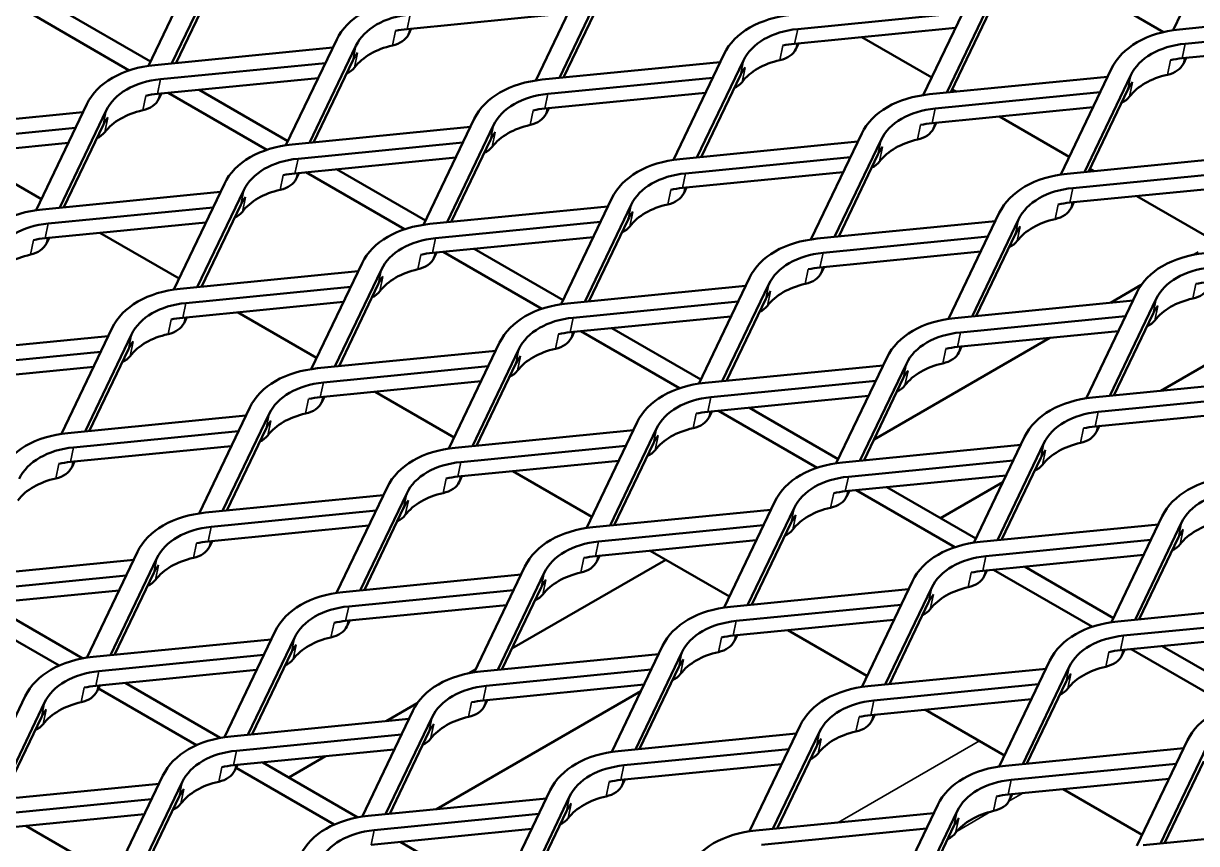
# Model space of a CAD drawing. Header units: millimetres. Extents: x 0 to 1485, y 0 to 1050.
# Drawn here: x 1108.8 to 1223.4, y 378.4 to 458.4 of the extents above; entities that cross this region are included whole.
import ezdxf

# ---------------------------------------------------------------- set-up
doc = ezdxf.new("R2010")
doc.units = ezdxf.units.MM
doc.header["$LTSCALE"] = 2.5
doc.layers.add('Sichtbar (ISO)', color=7, linetype='Continuous', lineweight=50)
doc.layers.add('Sichtbar schmal (ISO)', color=7, linetype='Continuous', lineweight=35)

msp = doc.modelspace()

# ---------------------------------------------------------------- linework, layer by layer
at = {"layer": 'Sichtbar (ISO)'}
for p, q in [((1226.0539, 468.0996), (1221.0993, 457.7624)), ((1121.0437, 454.2923), (1125.9983, 464.6295)), ((1127.8821, 464.0029), (1123.3438, 454.5342)), ((1163.8285, 463.2006), (1158.8739, 452.8634)), ((1220.1778, 457.5866), (1210.7989, 463.0015)), ((1123.7479, 454.574), (1127.5844, 462.5784)), ((1161.174, 453.1053), (1165.7123, 462.574)), ((1196.7041, 451.4345), (1201.6587, 461.7718)), ((1161.5781, 453.1451), (1165.4146, 461.1495)), ((1203.5425, 461.1451), (1199.0042, 451.6765)), ((1119.173, 453.848), (1109.535, 459.4125)), ((1112.5558, 459.7097), (1121.2377, 454.6972)), ((1146.3177, 457.8806), (1162.019, 459.4253)), ((1184.4456, 457.8762), (1200.551, 459.4607)), ((1199.4083, 451.7162), (1203.2448, 459.7206)), ((1221.7166, 457.8388), (1239.1088, 459.5498)), ((1146.4432, 457.3553), (1146.7137, 457.9196)), ((1184.1479, 456.4517), (1199.8492, 457.9965)), ((1190.7043, 457.0968), (1197.5293, 453.1563)), ((1238.3812, 458.0318), (1222.2758, 456.4474)), ((1139.0532, 456.0797), (1121.661, 454.3687)), ((1134.4787, 446.5356), (1139.4333, 456.8728)), ((1141.3171, 456.2461), (1136.7788, 446.7775)), ((1184.2734, 455.9264), (1184.5439, 456.4907)), ((1221.9781, 455.0229), (1237.6794, 456.5676)), ((1137.1829, 446.8173), (1141.0194, 454.8216)), ((1177.2635, 455.4439), (1172.3089, 445.1067)), ((1174.609, 445.3486), (1179.1473, 454.8173)), ((1222.1037, 454.4976), (1222.3741, 455.0618)), ((1122.2202, 452.9773), (1138.3256, 454.5617)), ((1159.4912, 452.9398), (1176.8834, 454.6509)), ((1210.1391, 443.6778), (1215.0937, 454.0151)), ((1121.9225, 451.5528), (1137.6238, 453.0975)), ((1176.1558, 453.1329), (1160.0504, 451.5484)), ((1175.0131, 445.3884), (1178.8496, 453.3928)), ((1214.7136, 453.222), (1197.3214, 451.5109)), ((1216.9776, 453.3884), (1212.4393, 443.9198)), ((1122.048, 451.0275), (1122.3185, 451.5917)), ((1132.608, 446.0913), (1122.97, 451.6558)), ((1125.9908, 451.953), (1134.6728, 446.9405)), ((1159.7527, 450.1239), (1175.454, 451.6686)), ((1197.8807, 450.1195), (1213.986, 451.704)), ((1199.5417, 451.9945), (1199.9341, 451.768)), ((1212.8433, 443.9595), (1216.6798, 451.9639)), ((1115.0381, 450.5449), (1110.0835, 440.2077)), ((1197.5829, 448.695), (1213.2842, 450.2397)), ((1097.2658, 448.0408), (1114.658, 449.7519)), ((1112.3836, 440.4496), (1116.9219, 449.9183)), ((1147.9137, 438.7789), (1152.8683, 449.1161)), ((1159.8783, 449.5986), (1160.1487, 450.1629)), ((1204.1394, 449.3401), (1210.9644, 445.3996)), ((1113.9304, 448.2339), (1097.8251, 446.6494)), ((1112.7877, 440.4894), (1116.6242, 448.4938)), ((1152.4882, 448.323), (1135.096, 446.6119)), ((1154.7522, 448.4894), (1150.2139, 439.0208)), ((1197.7085, 448.1697), (1197.9789, 448.734)), ((1097.5273, 445.2249), (1113.2286, 446.7696)), ((1135.6553, 445.2205), (1151.7606, 446.805)), ((1150.6179, 439.0605), (1154.4544, 447.0649)), ((1172.9262, 445.1831), (1190.3184, 446.8941)), ((1190.6985, 447.6872), (1185.7439, 437.35)), ((1188.0441, 437.5919), (1192.5824, 447.0606)), ((1102.8754, 445.7511), (1110.6022, 441.29)), ((1188.4482, 437.6317), (1192.2846, 445.6361)), ((1135.3575, 443.796), (1151.0588, 445.3408)), ((1189.5909, 445.3761), (1173.4855, 443.7917)), ((1228.1486, 445.4653), (1210.7564, 443.7542)), ((1135.4831, 443.2707), (1135.7535, 443.835)), ((1146.0431, 438.3346), (1136.4051, 443.8991)), ((1139.4259, 444.1963), (1148.1078, 439.1838)), ((1173.1877, 442.3672), (1188.889, 443.9119)), ((1211.3157, 442.3628), (1227.4211, 443.9473)), ((1212.9767, 444.2378), (1213.3691, 444.0112)), ((1128.4731, 442.7882), (1123.5185, 432.451)), ((1125.8187, 432.6929), (1130.357, 442.1616)), ((1173.3133, 441.8419), (1173.5837, 442.4061)), ((1211.018, 440.9383), (1226.7193, 442.483)), ((1110.7008, 440.2841), (1128.093, 441.9952)), ((1161.3487, 431.0221), (1166.3034, 441.3594)), ((1217.5744, 441.5833), (1224.3994, 437.6429)), ((1127.3655, 440.4772), (1111.2601, 438.8927)), ((1126.2228, 432.7327), (1130.0592, 440.7371)), ((1165.9232, 440.5663), (1148.531, 438.8552)), ((1168.1872, 440.7327), (1163.6489, 431.2641)), ((1204.1336, 439.9305), (1199.179, 429.5933)), ((1211.1435, 440.413), (1211.414, 440.9773)), ((1110.9624, 437.4682), (1126.6636, 439.0129)), ((1149.0903, 437.4638), (1165.1957, 439.0483)), ((1164.053, 431.3038), (1167.8895, 439.3082)), ((1186.3612, 437.4264), (1203.7535, 439.1374)), ((1201.4791, 429.8352), (1206.0174, 439.3038)), ((1116.3105, 437.9944), (1124.0373, 433.5333)), ((1148.7926, 436.0393), (1164.4939, 437.584)), ((1203.0259, 437.6194), (1186.9205, 436.035)), ((1201.8832, 429.8749), (1205.7197, 437.8793)), ((1111.0879, 436.9429), (1111.3583, 437.5072)), ((1152.8609, 436.4396), (1161.5428, 431.4271)), ((1148.9181, 435.514), (1149.1886, 436.0783)), ((1159.4781, 430.5779), (1149.8401, 436.1424)), ((1186.6228, 434.6105), (1202.3241, 436.1552)), ((1223.5364, 436.0999), (1223.0803, 435.8366)), ((1124.1358, 432.5274), (1141.5281, 434.2384)), ((1141.9082, 435.0315), (1136.9536, 424.6943)), ((1139.2537, 424.9362), (1143.792, 434.4049)), ((1186.7483, 434.0851), (1187.0188, 434.6494)), ((1174.7838, 423.2654), (1179.7384, 433.6026)), ((1140.8005, 432.7205), (1124.6951, 431.136)), ((1139.6578, 424.976), (1143.4943, 432.9804)), ((1179.3583, 432.8096), (1161.9661, 431.0985)), ((1181.6222, 432.976), (1177.0839, 423.5073)), ((1217.5686, 432.1738), (1212.614, 421.8365)), ((1217.9948, 432.9005), (1214.9875, 431.1642)), ((1124.3974, 429.7115), (1140.0987, 431.2562)), ((1162.5253, 429.7071), (1178.6307, 431.2916)), ((1177.488, 423.5471), (1181.3245, 431.5515)), ((1199.7963, 429.6696), (1217.1885, 431.3807)), ((1214.9141, 422.0785), (1219.4524, 431.5471)), ((1124.5229, 429.1862), (1124.7934, 429.7504)), ((1129.7455, 430.2376), (1137.4723, 425.7766)), ((1162.2276, 428.2826), (1177.9289, 429.8273)), ((1216.4609, 429.8627), (1200.3555, 428.2782)), ((1215.3182, 422.1182), (1219.1547, 430.1226)), ((1219.899, 422.5689), (1233.4359, 430.3844)), ((1112.5584, 418.3664), (1117.513, 428.7037)), ((1166.2959, 428.6829), (1174.9779, 423.6703)), ((1117.1329, 427.9106), (1099.7407, 426.1995)), ((1119.3968, 428.077), (1114.8585, 418.6084)), ((1155.3432, 427.2748), (1150.3886, 416.9376)), ((1162.3531, 427.7573), (1162.6236, 428.3216)), ((1172.9131, 422.8212), (1163.2751, 428.3857)), ((1209.0547, 427.7389), (1191.9039, 417.8368)), ((1200.0578, 426.8537), (1215.7591, 428.3985)), ((1100.2999, 424.8081), (1116.4053, 426.3926)), ((1115.2626, 418.6481), (1119.0991, 426.6525)), ((1137.5709, 424.7707), (1154.9631, 426.4817)), ((1152.6887, 417.1795), (1157.227, 426.6481)), ((1200.1833, 426.3284), (1200.4538, 426.8927)), ((1153.0928, 417.2192), (1156.9293, 425.2236)), ((1192.7933, 425.0529), (1175.4011, 423.3418)), ((1188.2188, 415.5087), (1193.1734, 425.8459)), ((1195.0572, 425.2193), (1190.5189, 415.7506)), ((1100.0022, 423.3836), (1115.7035, 424.9283)), ((1154.2355, 424.9637), (1138.1301, 423.3793)), ((1137.8324, 421.9548), (1153.5337, 423.4995)), ((1175.9604, 421.9504), (1192.0657, 423.5349)), ((1190.923, 415.7904), (1194.7595, 423.7948)), ((1213.2313, 421.9129), (1230.6235, 423.624)), ((1137.9579, 421.4295), (1138.2284, 421.9937)), ((1143.1805, 422.4809), (1150.9073, 418.0198)), ((1175.6626, 420.5259), (1191.3639, 422.0706)), ((1229.8959, 422.106), (1213.7906, 420.5215)), ((1125.9934, 410.6097), (1130.948, 420.9469)), ((1175.7882, 420.0006), (1176.0586, 420.5649)), ((1186.3482, 415.0644), (1176.7102, 420.629)), ((1179.7309, 420.9261), (1188.4129, 415.9136)), ((1213.4928, 419.097), (1229.1941, 420.6417)), ((1130.5679, 420.1539), (1113.1757, 418.4428)), ((1132.8319, 420.3203), (1128.2935, 410.8516)), ((1168.7782, 419.5181), (1163.8236, 409.1809)), ((1113.735, 417.0514), (1129.8403, 418.6359)), ((1128.6976, 410.8914), (1132.5341, 418.8958)), ((1151.0059, 417.0139), (1168.3981, 418.725)), ((1166.1238, 409.4228), (1170.6621, 418.8914)), ((1213.6184, 418.5717), (1213.8888, 419.136)), ((1213.8643, 419.0847), (1213.9662, 419.1436)), ((1113.4372, 415.6269), (1129.1385, 417.1716)), ((1167.6705, 417.207), (1151.5652, 415.6225)), ((1166.5278, 409.4625), (1170.3643, 417.4669)), ((1206.2283, 417.2961), (1188.8361, 415.5851)), ((1201.6538, 407.752), (1206.6084, 418.0892)), ((1208.4923, 417.4626), (1203.954, 407.9939)), ((1204.3581, 408.0337), (1208.1945, 416.0381)), ((1113.5628, 415.1016), (1113.8332, 415.6659)), ((1151.2674, 414.198), (1166.9687, 415.7428)), ((1156.6155, 414.7242), (1164.3424, 410.2631)), ((1189.3954, 414.1937), (1205.5008, 415.7781)), ((1151.393, 413.6727), (1151.6634, 414.237)), ((1189.0977, 412.7692), (1204.7989, 414.3139)), ((1198.3923, 410.152), (1204.4921, 413.6737)), ((1144.0029, 412.3972), (1126.6107, 410.6861)), ((1139.4284, 402.853), (1144.383, 413.1902)), ((1146.2669, 412.5636), (1141.7286, 403.0949)), ((1189.2232, 412.2439), (1189.4936, 412.8081)), ((1199.7832, 407.3077), (1190.1452, 412.8722)), ((1193.166, 413.1694), (1201.8479, 408.1569)), ((1182.2133, 411.7614), (1177.2586, 401.4241)), ((1127.17, 409.2947), (1143.2754, 410.8792)), ((1142.1327, 403.1347), (1145.9692, 411.1391)), ((1164.4409, 409.2572), (1181.8331, 410.9683)), ((1179.5588, 401.6661), (1184.0971, 411.1347)), ((1215.0889, 399.9953), (1220.0435, 410.3325)), ((1126.8723, 407.8702), (1142.5735, 409.4149)), ((1181.1056, 409.4503), (1165.0002, 407.8658)), ((1179.9629, 401.7058), (1183.7994, 409.7102)), ((1219.6634, 409.5394), (1202.2711, 407.8283)), ((1221.9273, 409.7058), (1217.389, 400.2372)), ((1126.9978, 407.3449), (1127.2682, 407.9092)), ((1164.7025, 406.4413), (1180.4038, 407.986)), ((1202.8304, 406.437), (1218.9358, 408.0214)), ((1217.7931, 400.2769), (1221.6296, 408.2813)), ((1119.9879, 406.8624), (1115.0333, 396.5252)), ((1170.0506, 406.9675), (1177.7774, 402.5064)), ((1102.2155, 404.3582), (1119.6077, 406.0693)), ((1117.3334, 396.7671), (1121.8717, 406.2357)), ((1171.5641, 406.0937), (1156.5486, 397.4244)), ((1164.828, 405.916), (1165.0985, 406.4803)), ((1202.5327, 405.0125), (1218.234, 406.5572)), ((1118.8802, 404.5513), (1102.7748, 402.9668)), ((1117.7375, 396.8068), (1121.574, 404.8112)), ((1157.438, 404.6404), (1140.0458, 402.9294)), ((1152.8635, 395.0963), (1157.8181, 405.4335)), ((1159.7019, 404.8069), (1155.1636, 395.3382)), ((1202.6582, 404.4871), (1202.9287, 405.0514)), ((1213.2182, 399.551), (1203.5802, 405.1155)), ((1206.601, 405.4127), (1215.2829, 400.4002)), ((1155.5677, 395.378), (1159.4042, 403.3824)), ((1177.876, 401.5005), (1195.2682, 403.2116)), ((1195.6483, 404.0046), (1190.6937, 393.6674)), ((1192.9938, 393.9093), (1197.5321, 403.378)), ((1102.4771, 401.5423), (1118.1784, 403.0871)), ((1140.605, 401.538), (1156.7104, 403.1224)), ((1112.3171, 395.7526), (1102.7318, 401.2866)), ((1105.3371, 401.8237), (1114.6309, 396.4579)), ((1140.3073, 400.1135), (1156.0086, 401.6582)), ((1194.5406, 401.6936), (1178.4352, 400.1091)), ((1193.3979, 393.9491), (1197.2344, 401.9535)), ((1233.0984, 401.7827), (1215.7062, 400.0716)), ((1140.4328, 399.5882), (1140.7033, 400.1524)), ((1178.1375, 398.6846), (1193.8388, 400.2293)), ((1216.2654, 398.6802), (1232.3708, 400.2647)), ((1133.4229, 399.1057), (1128.4683, 388.7684)), ((1178.263, 398.1593), (1178.5335, 398.7236)), ((1178.5089, 398.6723), (1178.6109, 398.7312)), ((1183.4856, 399.2108), (1191.2124, 394.7497)), ((1215.9677, 397.2557), (1231.669, 398.8005)), ((1115.6506, 396.6015), (1133.0428, 398.3126)), ((1130.7684, 389.0104), (1135.3067, 398.479)), ((1166.2985, 387.3396), (1171.2531, 397.6768)), ((1220.036, 397.656), (1228.718, 392.6435)), ((1132.3152, 396.7946), (1116.2098, 395.2101)), ((1131.1725, 389.0501), (1135.009, 397.0545)), ((1170.873, 396.8837), (1153.4808, 395.1727)), ((1173.1369, 397.0501), (1168.5986, 387.5815)), ((1216.0932, 396.7304), (1216.3637, 397.2947)), ((1226.6532, 391.7943), (1217.0152, 397.3588)), ((1115.9121, 393.7856), (1131.6134, 395.3303)), ((1152.9964, 395.3736), (1152.3696, 395.0117)), ((1154.04, 393.7813), (1170.1454, 395.3657)), ((1169.0027, 387.6212), (1172.8392, 395.6256)), ((1191.311, 393.7438), (1208.7032, 395.4549)), ((1209.0833, 396.2479), (1204.1287, 385.9107)), ((1206.4288, 386.1526), (1210.9672, 395.6213)), ((1118.7721, 394.067), (1128.066, 388.7012)), ((1206.8329, 386.1924), (1210.6694, 394.1968)), ((1116.0376, 393.2603), (1116.3081, 393.8246)), ((1125.7521, 387.9958), (1116.1668, 393.5299)), ((1149.1884, 381.7441), (1169.1368, 393.2613)), ((1153.7423, 392.3568), (1169.4436, 393.9015)), ((1207.9756, 393.9369), (1191.8703, 392.3524)), ((1104.0731, 382.4406), (1109.0277, 392.7778)), ((1110.9115, 392.1512), (1106.3732, 382.6825)), ((1147.2842, 392.0756), (1144.2768, 390.3393)), ((1153.8678, 391.8315), (1154.1383, 392.3957)), ((1191.5725, 390.9279), (1207.2738, 392.4726)), ((1106.7773, 382.7223), (1110.6138, 390.7267)), ((1146.8579, 391.3489), (1141.9033, 381.0117)), ((1144.2034, 381.2536), (1148.7418, 390.7223)), ((1191.6981, 390.4026), (1191.9685, 390.9669)), ((1196.9206, 391.454), (1204.6474, 386.993)), ((1129.0856, 388.8448), (1146.4778, 390.5559)), ((1179.7335, 379.5828), (1184.6881, 389.9201)), ((1145.7502, 389.0379), (1129.6449, 387.4534)), ((1144.6075, 381.2934), (1148.444, 389.2978)), ((1184.308, 389.127), (1166.9158, 387.4159)), ((1186.572, 389.2934), (1182.0337, 379.8248)), ((1222.5183, 388.4912), (1217.5637, 378.154)), ((1129.3471, 386.0289), (1145.0484, 387.5736)), ((1167.4751, 386.0245), (1183.5804, 387.609)), ((1182.4377, 379.8645), (1186.2742, 387.8689)), ((1204.746, 385.9871), (1222.1382, 387.6981)), ((1219.8639, 378.3959), (1224.4022, 387.8646)), ((1129.4727, 385.5036), (1129.7431, 386.0679)), ((1132.2071, 386.3103), (1141.501, 380.9445)), ((1138.344, 386.914), (1134.7527, 384.8406)), ((1167.1773, 384.6), (1182.8786, 386.1448)), ((1221.4107, 386.1801), (1205.3053, 384.5957)), ((1220.268, 378.4357), (1224.1044, 386.4401)), ((1117.5081, 374.6839), (1122.4627, 385.0211)), ((1139.1872, 380.2391), (1129.6019, 385.7732)), ((1122.0826, 384.228), (1104.6904, 382.517)), ((1124.3466, 384.3944), (1119.8083, 374.9258)), ((1167.3029, 384.0747), (1167.5733, 384.639)), ((1205.0076, 383.1712), (1220.7088, 384.7159)), ((1105.2497, 381.1256), (1121.3551, 382.71)), ((1120.2123, 374.9656), (1124.0488, 382.9699)), ((1142.5206, 381.0881), (1159.9128, 382.7992)), ((1160.293, 383.5922), (1155.3383, 373.255)), ((1157.6385, 373.4969), (1162.1768, 382.9656)), ((1205.1331, 382.6459), (1205.4035, 383.2101)), ((1210.3557, 383.6973), (1218.0825, 379.2363)), ((1158.0426, 373.5367), (1161.8791, 381.5411)), ((1193.1686, 371.8261), (1198.1232, 382.1634)), ((1200.007, 381.5367), (1195.4687, 372.0681)), ((1104.9519, 379.7011), (1120.6532, 381.2458)), ((1159.1853, 381.2812), (1143.0799, 379.6967)), ((1197.743, 381.3703), (1180.3508, 379.6592)), ((1109.0917, 380.1083), (1117.7203, 375.1266)), ((1142.7822, 378.2722), (1158.4834, 379.8169)), ((1180.9101, 378.2678), (1197.0155, 379.8523)), ((1195.8728, 372.1078), (1199.7093, 380.1122)), ((1218.1811, 378.2303), (1235.5733, 379.9414)), ((1145.6422, 378.5536), (1154.936, 373.1878))]:
    msp.add_line(p, q, dxfattribs=at)
for centre, major_axis, start_param, end_param in [((1148.8525, 453.7396), (-9.7885, 2.0459), 5.14148013, 6.11622732), ((1148.8525, 453.7396), (-7.8308, 1.6367), 5.14148013, 6.11622732), ((1186.6827, 452.3107), (-9.7885, 2.0459), 5.14148013, 6.11622732), ((1143.6175, 458.2953), (2.9365, -0.6138), 5.29543781, 6.11622732), ((1148.5547, 452.3151), (7.8308, -1.6367), 1.99988748, 2.15384516), ((1186.6827, 452.3107), (-7.8308, 1.6367), 5.14148013, 6.11622732), ((1224.5129, 450.8818), (-9.7885, 2.0459), 5.14148013, 6.11622732), ((1148.257, 450.8906), (-7.8308, 1.6367), 5.29543781, 5.96226963), ((1181.4477, 456.8664), (2.9365, -0.6138), 5.29543781, 6.11622732), ((1186.3849, 450.8862), (7.8308, -1.6367), 1.99988748, 2.15384516), ((1224.5129, 450.8818), (-7.8308, 1.6367), 5.14148013, 6.11622732), ((1148.5547, 452.3151), (-7.8308, 1.6367), 5.96226963, 6.11622732), ((1186.0872, 449.4617), (-7.8308, 1.6367), 5.29543781, 5.96226963), ((1224.2152, 449.4573), (7.8308, -1.6367), 1.99988748, 2.15384516), ((1124.4573, 447.4117), (-9.7885, 2.0459), 5.14148013, 6.11622732), ((1138.5263, 455.3559), (2.9365, -0.6138), 5.54107457, 5.96226963), ((1186.3849, 450.8862), (-7.8308, 1.6367), 5.96226963, 6.11622732), ((1219.2779, 455.4375), (2.9365, -0.6138), 5.29543781, 6.11622732), ((1124.4573, 447.4117), (-7.8308, 1.6367), 5.14148013, 6.11622732), ((1162.2875, 445.9828), (-9.7885, 2.0459), 5.14148013, 6.11622732), ((1176.3565, 453.927), (2.9365, -0.6138), 5.54107457, 5.96226963), ((1224.2152, 449.4573), (-7.8308, 1.6367), 5.96226963, 6.11622732), ((1223.9174, 448.0328), (-7.8308, 1.6367), 5.29543781, 5.96226963), ((1124.1595, 445.9872), (7.8308, -1.6367), 1.99988748, 2.15384516), ((1162.2875, 445.9828), (-7.8308, 1.6367), 5.14148013, 6.11622732), ((1200.1177, 444.554), (-9.7885, 2.0459), 5.14148013, 6.11622732), ((1119.2223, 451.9674), (2.9365, -0.6138), 5.29543781, 6.11622732), ((1214.1867, 452.4981), (2.9365, -0.6138), 5.54107457, 5.96226963), ((1124.1595, 445.9872), (-7.8308, 1.6367), 5.96226963, 6.11622732), ((1123.8618, 444.5627), (-7.8308, 1.6367), 5.29543781, 5.96226963), ((1157.0525, 450.5386), (2.9365, -0.6138), 5.29543781, 6.11622732), ((1161.9898, 444.5583), (7.8308, -1.6367), 1.99988748, 2.15384516), ((1200.1177, 444.554), (-7.8308, 1.6367), 5.14148013, 6.11622732), ((1161.692, 443.1338), (-7.8308, 1.6367), 5.29543781, 5.96226963), ((1194.8827, 449.1097), (2.9365, -0.6138), 5.29543781, 6.11622732), ((1199.82, 443.1295), (7.8308, -1.6367), 1.99988748, 2.15384516), ((1114.1311, 449.028), (2.9365, -0.6138), 5.54107457, 5.96226963), ((1161.9898, 444.5583), (-7.8308, 1.6367), 5.96226963, 6.11622732), ((1199.5222, 441.705), (-7.8308, 1.6367), 5.29543781, 5.96226963), ((1137.8923, 439.655), (-9.7885, 2.0459), 5.14148013, 6.11622732), ((1151.9613, 447.5992), (2.9365, -0.6138), 5.54107457, 5.96226963), ((1199.82, 443.1295), (-7.8308, 1.6367), 5.96226963, 6.11622732), ((1137.8923, 439.655), (-7.8308, 1.6367), 5.14148013, 6.11622732), ((1175.7225, 438.2261), (-9.7885, 2.0459), 5.14148013, 6.11622732), ((1189.7916, 446.1703), (2.9365, -0.6138), 5.54107457, 5.96226963), ((1137.5946, 438.2305), (7.8308, -1.6367), 1.99988748, 2.15384516), ((1175.7225, 438.2261), (-7.8308, 1.6367), 5.14148013, 6.11622732), ((1213.5527, 436.7972), (-9.7885, 2.0459), 5.14148013, 6.11622732), ((1137.2968, 436.806), (-7.8308, 1.6367), 5.29543781, 5.96226963), ((1132.6573, 444.2107), (2.9365, -0.6138), 5.29543781, 6.11622732), ((1175.4248, 436.8016), (7.8308, -1.6367), 1.99988748, 2.15384516), ((1213.5527, 436.7972), (-7.8308, 1.6367), 5.14148013, 6.11622732), ((1137.5946, 438.2305), (-7.8308, 1.6367), 5.96226963, 6.11622732), ((1170.4875, 442.7818), (2.9365, -0.6138), 5.29543781, 6.11622732), ((1113.4971, 433.3271), (-9.7885, 2.0459), 5.14148013, 6.11622732), ((1127.5662, 441.2713), (2.9365, -0.6138), 5.54107457, 5.96226963), ((1175.4248, 436.8016), (-7.8308, 1.6367), 5.96226963, 6.11622732), ((1175.1271, 435.3771), (-7.8308, 1.6367), 5.29543781, 5.96226963), ((1208.3178, 441.353), (2.9365, -0.6138), 5.29543781, 6.11622732), ((1213.255, 435.3727), (7.8308, -1.6367), 1.99988748, 2.15384516), ((1113.4971, 433.3271), (-7.8308, 1.6367), 5.14148013, 6.11622732), ((1151.3273, 431.8983), (-9.7885, 2.0459), 5.14148013, 6.11622732), ((1212.9573, 433.9482), (-7.8308, 1.6367), 5.29543781, 5.96226963), ((1165.3964, 439.8425), (2.9365, -0.6138), 5.54107457, 5.96226963), ((1213.255, 435.3727), (-7.8308, 1.6367), 5.96226963, 6.11622732), ((1108.2621, 437.8829), (2.9365, -0.6138), 5.29543781, 6.11622732), ((1113.1994, 431.9026), (7.8308, -1.6367), 1.99988748, 2.15384516), ((1151.3273, 431.8983), (-7.8308, 1.6367), 5.14148013, 6.11622732), ((1189.1575, 430.4694), (-9.7885, 2.0459), 5.14148013, 6.11622732), ((1203.2266, 438.4136), (2.9365, -0.6138), 5.54107457, 5.96226963), ((1112.9017, 430.4781), (-7.8308, 1.6367), 5.29543781, 5.96226963), ((1146.0924, 436.454), (2.9365, -0.6138), 5.29543781, 6.11622732), ((1151.0296, 430.4738), (7.8308, -1.6367), 1.99988748, 2.15384516), ((1189.1575, 430.4694), (-7.8308, 1.6367), 5.14148013, 6.11622732), ((1226.9878, 429.0405), (-9.7885, 2.0459), 5.14148013, 6.11622732), ((1150.7319, 429.0493), (-7.8308, 1.6367), 5.29543781, 5.96226963), ((1188.8598, 429.0449), (7.8308, -1.6367), 1.99988748, 2.15384516), ((1226.9878, 429.0405), (-7.8308, 1.6367), 5.14148013, 6.11622732), ((1151.0296, 430.4738), (-7.8308, 1.6367), 5.96226963, 6.11622732), ((1188.5621, 427.6204), (-7.8308, 1.6367), 5.29543781, 5.96226963), ((1183.9226, 435.0251), (2.9365, -0.6138), 5.29543781, 6.11622732), ((1226.69, 427.616), (7.8308, -1.6367), 1.99988748, 2.15384516), ((1126.9322, 425.5704), (-9.7885, 2.0459), 5.14148013, 6.11622732), ((1141.0012, 433.5146), (2.9365, -0.6138), 5.54107457, 5.96226963), ((1188.8598, 429.0449), (-7.8308, 1.6367), 5.96226963, 6.11622732), ((1221.7528, 433.5963), (2.9365, -0.6138), 5.29543781, 6.11622732), ((1126.9322, 425.5704), (-7.8308, 1.6367), 5.14148013, 6.11622732), ((1164.7624, 424.1416), (-9.7885, 2.0459), 5.14148013, 6.11622732), ((1178.8314, 432.0857), (2.9365, -0.6138), 5.54107457, 5.96226963), ((1226.69, 427.616), (-7.8308, 1.6367), 5.96226963, 6.11622732), ((1226.3923, 426.1915), (-7.8308, 1.6367), 5.29543781, 5.96226963), ((1126.6344, 424.1459), (7.8308, -1.6367), 1.99988748, 2.15384516), ((1164.7624, 424.1416), (-7.8308, 1.6367), 5.14148013, 6.11622732), ((1202.5926, 422.7127), (-9.7885, 2.0459), 5.14148013, 6.11622732), ((1121.6972, 430.1261), (2.9365, -0.6138), 5.29543781, 6.11622732), ((1216.6616, 430.6569), (2.9365, -0.6138), 5.54107457, 5.96226963), ((1126.6344, 424.1459), (-7.8308, 1.6367), 5.96226963, 6.11622732), ((1126.3367, 422.7214), (-7.8308, 1.6367), 5.29543781, 5.96226963), ((1159.5274, 428.6973), (2.9365, -0.6138), 5.29543781, 6.11622732), ((1164.4646, 422.717), (7.8308, -1.6367), 1.99988748, 2.15384516), ((1202.5926, 422.7127), (-7.8308, 1.6367), 5.14148013, 6.11622732), ((1164.1669, 421.2925), (-7.8308, 1.6367), 5.29543781, 5.96226963), ((1197.3576, 427.2684), (2.9365, -0.6138), 5.29543781, 6.11622732), ((1202.2948, 421.2882), (7.8308, -1.6367), 1.99988748, 2.15384516), ((1116.606, 427.1868), (2.9365, -0.6138), 5.54107457, 5.96226963), ((1164.4646, 422.717), (-7.8308, 1.6367), 5.96226963, 6.11622732), ((1201.9971, 419.8637), (-7.8308, 1.6367), 5.29543781, 5.96226963), ((1140.3672, 417.8137), (-9.7885, 2.0459), 5.14148013, 6.11622732), ((1154.4362, 425.7579), (2.9365, -0.6138), 5.54107457, 5.96226963), ((1202.2948, 421.2882), (-7.8308, 1.6367), 5.96226963, 6.11622732), ((1140.3672, 417.8137), (-7.8308, 1.6367), 5.14148013, 6.11622732), ((1178.1974, 416.3848), (-9.7885, 2.0459), 5.14148013, 6.11622732), ((1192.2664, 424.329), (2.9365, -0.6138), 5.54107457, 5.96226963), ((1140.0695, 416.3892), (7.8308, -1.6367), 1.99988748, 2.15384516), ((1178.1974, 416.3848), (-7.8308, 1.6367), 5.14148013, 6.11622732), ((1216.0276, 414.956), (-9.7885, 2.0459), 5.14148013, 6.11622732), ((1135.1322, 422.3694), (2.9365, -0.6138), 5.29543781, 6.11622732), ((1177.8997, 414.9603), (7.8308, -1.6367), 1.99988748, 2.15384516), ((1216.0276, 414.956), (-7.8308, 1.6367), 5.14148013, 6.11622732), ((1140.0695, 416.3892), (-7.8308, 1.6367), 5.96226963, 6.11622732), ((1139.7717, 414.9647), (-7.8308, 1.6367), 5.29543781, 5.96226963), ((1172.9624, 420.9406), (2.9365, -0.6138), 5.29543781, 6.11622732), ((1115.972, 411.4859), (-9.7885, 2.0459), 5.14148013, 6.11622732), ((1130.041, 419.43), (2.9365, -0.6138), 5.54107457, 5.96226963), ((1177.8997, 414.9603), (-7.8308, 1.6367), 5.96226963, 6.11622732), ((1177.6019, 413.5358), (-7.8308, 1.6367), 5.29543781, 5.96226963), ((1210.7926, 419.5117), (2.9365, -0.6138), 5.29543781, 6.11622732), ((1215.7299, 413.5315), (7.8308, -1.6367), 1.99988748, 2.15384516), ((1115.972, 411.4859), (-7.8308, 1.6367), 5.14148013, 6.11622732), ((1153.8022, 410.057), (-9.7885, 2.0459), 5.14148013, 6.11622732), ((1215.4321, 412.107), (-7.8308, 1.6367), 5.29543781, 5.96226963), ((1167.8712, 418.0012), (2.9365, -0.6138), 5.54107457, 5.96226963), ((1215.7299, 413.5315), (-7.8308, 1.6367), 5.96226963, 6.11622732), ((1110.737, 416.0416), (2.9365, -0.6138), 5.29543781, 6.11622732), ((1115.6743, 410.0614), (7.8308, -1.6367), 1.99988748, 2.15384516), ((1153.8022, 410.057), (-7.8308, 1.6367), 5.14148013, 6.11622732), ((1191.6324, 408.6281), (-9.7885, 2.0459), 5.14148013, 6.11622732), ((1205.7015, 416.5723), (2.9365, -0.6138), 5.54107457, 5.96226963), ((1115.3765, 408.6369), (-7.8308, 1.6367), 5.29543781, 5.96226963), ((1148.5672, 414.6127), (2.9365, -0.6138), 5.29543781, 6.11622732), ((1153.5045, 408.6325), (7.8308, -1.6367), 1.99988748, 2.15384516), ((1191.6324, 408.6281), (-7.8308, 1.6367), 5.14148013, 6.11622732), ((1229.4626, 407.1992), (-9.7885, 2.0459), 5.14148013, 6.11622732), ((1153.2067, 407.208), (-7.8308, 1.6367), 5.29543781, 5.96226963), ((1191.3347, 407.2036), (7.8308, -1.6367), 1.99988748, 2.15384516), ((1229.4626, 407.1992), (-7.8308, 1.6367), 5.14148013, 6.11622732), ((1153.5045, 408.6325), (-7.8308, 1.6367), 5.96226963, 6.11622732), ((1186.3974, 413.1838), (2.9365, -0.6138), 5.29543781, 6.11622732), ((1129.407, 403.7291), (-9.7885, 2.0459), 5.14148013, 6.11622732), ((1143.4761, 411.6733), (2.9365, -0.6138), 5.54107457, 5.96226963), ((1191.3347, 407.2036), (-7.8308, 1.6367), 5.96226963, 6.11622732), ((1191.037, 405.7791), (-7.8308, 1.6367), 5.29543781, 5.96226963), ((1129.407, 403.7291), (-7.8308, 1.6367), 5.14148013, 6.11622732), ((1167.2372, 402.3003), (-9.7885, 2.0459), 5.14148013, 6.11622732), ((1181.3063, 410.2444), (2.9365, -0.6138), 5.54107457, 5.96226963), ((1229.1649, 405.7747), (-7.8308, 1.6367), 5.96226963, 6.11622732), ((1228.8672, 404.3502), (-7.8308, 1.6367), 5.29543781, 5.96226963), ((1129.1093, 402.3046), (7.8308, -1.6367), 1.99988748, 2.15384516), ((1167.2372, 402.3003), (-7.8308, 1.6367), 5.14148013, 6.11622732), ((1205.0674, 400.8714), (-9.7885, 2.0459), 5.14148013, 6.11622732), ((1124.172, 408.2849), (2.9365, -0.6138), 5.29543781, 6.11622732), ((1219.1365, 408.8156), (2.9365, -0.6138), 5.54107457, 5.96226963), ((1129.1093, 402.3046), (-7.8308, 1.6367), 5.96226963, 6.11622732), ((1128.8116, 400.8801), (-7.8308, 1.6367), 5.29543781, 5.96226963), ((1162.0023, 406.856), (2.9365, -0.6138), 5.29543781, 6.11622732), ((1166.9395, 400.8758), (7.8308, -1.6367), 1.99988748, 2.15384516), ((1205.0674, 400.8714), (-7.8308, 1.6367), 5.14148013, 6.11622732), ((1166.6418, 399.4513), (-7.8308, 1.6367), 5.29543781, 5.96226963), ((1199.8325, 405.4271), (2.9365, -0.6138), 5.29543781, 6.11622732), ((1204.7697, 399.4469), (7.8308, -1.6367), 1.99988748, 2.15384516), ((1119.0809, 405.3455), (2.9365, -0.6138), 5.54107457, 5.96226963), ((1166.9395, 400.8758), (-7.8308, 1.6367), 5.96226963, 6.11622732), ((1204.472, 398.0224), (-7.8308, 1.6367), 5.29543781, 5.96226963), ((1142.8421, 395.9724), (-9.7885, 2.0459), 5.14148013, 6.11622732), ((1156.9111, 403.9166), (2.9365, -0.6138), 5.54107457, 5.96226963), ((1204.7697, 399.4469), (-7.8308, 1.6367), 5.96226963, 6.11622732), ((1142.8421, 395.9724), (-7.8308, 1.6367), 5.14148013, 6.11622732), ((1180.6723, 394.5435), (-9.7885, 2.0459), 5.14148013, 6.11622732), ((1194.7413, 402.4877), (2.9365, -0.6138), 5.54107457, 5.96226963), ((1142.5443, 394.5479), (7.8308, -1.6367), 1.99988748, 2.15384516), ((1180.6723, 394.5435), (-7.8308, 1.6367), 5.14148013, 6.11622732), ((1218.5025, 393.1147), (-9.7885, 2.0459), 5.14148013, 6.11622732), ((1137.6071, 400.5281), (2.9365, -0.6138), 5.29543781, 6.11622732), ((1180.3745, 393.119), (7.8308, -1.6367), 1.99988748, 2.15384516), ((1218.5025, 393.1147), (-7.8308, 1.6367), 5.14148013, 6.11622732), ((1142.5443, 394.5479), (-7.8308, 1.6367), 5.96226963, 6.11622732), ((1142.2466, 393.1234), (-7.8308, 1.6367), 5.29543781, 5.96226963), ((1175.4373, 399.0993), (2.9365, -0.6138), 5.29543781, 6.11622732), ((1118.4469, 389.6446), (-9.7885, 2.0459), 5.14148013, 6.11622732), ((1132.5159, 397.5888), (2.9365, -0.6138), 5.54107457, 5.96226963), ((1180.3745, 393.119), (-7.8308, 1.6367), 5.96226963, 6.11622732), ((1180.0768, 391.6945), (-7.8308, 1.6367), 5.29543781, 5.96226963), ((1213.2675, 397.6704), (2.9365, -0.6138), 5.29543781, 6.11622732), ((1218.2047, 391.6902), (7.8308, -1.6367), 1.99988748, 2.15384516), ((1118.4469, 389.6446), (-7.8308, 1.6367), 5.14148013, 6.11622732), ((1217.907, 390.2657), (-7.8308, 1.6367), 5.29543781, 5.96226963), ((1156.2771, 388.2157), (-9.7885, 2.0459), 5.14148013, 6.11622732), ((1170.3461, 396.1599), (2.9365, -0.6138), 5.54107457, 5.96226963), ((1218.2047, 391.6902), (-7.8308, 1.6367), 5.96226963, 6.11622732), ((1113.2119, 394.2003), (2.9365, -0.6138), 5.29543781, 6.11622732), ((1118.1491, 388.2201), (7.8308, -1.6367), 1.99988748, 2.15384516), ((1156.2771, 388.2157), (-7.8308, 1.6367), 5.14148013, 6.11622732), ((1194.1073, 386.7868), (-9.7885, 2.0459), 5.14148013, 6.11622732), ((1208.1763, 394.731), (2.9365, -0.6138), 5.54107457, 5.96226963), ((1117.8514, 386.7956), (-7.8308, 1.6367), 5.29543781, 5.96226963), ((1151.0421, 392.7714), (2.9365, -0.6138), 5.29543781, 6.11622732), ((1155.9794, 386.7912), (7.8308, -1.6367), 1.99988748, 2.15384516), ((1194.1073, 386.7868), (-7.8308, 1.6367), 5.14148013, 6.11622732), ((1231.9375, 385.358), (-9.7885, 2.0459), 5.14148013, 6.11622732), ((1118.1491, 388.2201), (-7.8308, 1.6367), 5.96226963, 6.11622732), ((1155.6816, 385.3667), (-7.8308, 1.6367), 5.29543781, 5.96226963), ((1193.8096, 385.3623), (7.8308, -1.6367), 1.99988748, 2.15384516), ((1108.1207, 391.2609), (2.9365, -0.6138), 5.54107457, 5.96226963), ((1155.9794, 386.7912), (-7.8308, 1.6367), 5.96226963, 6.11622732), ((1188.8723, 391.3426), (2.9365, -0.6138), 5.29543781, 6.11622732), ((1131.8819, 381.8879), (-9.7885, 2.0459), 5.14148013, 6.11622732), ((1145.9509, 389.832), (2.9365, -0.6138), 5.54107457, 5.96226963), ((1193.8096, 385.3623), (-7.8308, 1.6367), 5.96226963, 6.11622732), ((1193.5118, 383.9378), (-7.8308, 1.6367), 5.29543781, 5.96226963), ((1131.8819, 381.8879), (-7.8308, 1.6367), 5.14148013, 6.11622732), ((1169.7121, 380.459), (-9.7885, 2.0459), 5.14148013, 6.11622732), ((1183.7811, 388.4032), (2.9365, -0.6138), 5.54107457, 5.96226963), ((1131.5842, 380.4634), (7.8308, -1.6367), 1.99988748, 2.15384516), ((1169.7121, 380.459), (-7.8308, 1.6367), 5.14148013, 6.11622732), ((1126.6469, 386.4436), (2.9365, -0.6138), 5.29543781, 6.11622732), ((1207.5423, 379.0301), (-9.7885, 2.0459), 5.14148013, 6.11622732), ((1131.2864, 379.0389), (-7.8308, 1.6367), 5.29543781, 5.96226963), ((1164.4771, 385.0147), (2.9365, -0.6138), 5.29543781, 6.11622732), ((1169.4144, 379.0345), (7.8308, -1.6367), 1.99988748, 2.15384516), ((1207.5423, 379.0301), (-7.8308, 1.6367), 5.14148013, 6.11622732), ((1131.5842, 380.4634), (-7.8308, 1.6367), 5.96226963, 6.11622732), ((1169.1167, 377.61), (-7.8308, 1.6367), 5.29543781, 5.96226963), ((1202.3073, 383.5858), (2.9365, -0.6138), 5.29543781, 6.11622732), ((1207.2446, 377.6056), (7.8308, -1.6367), 1.99988748, 2.15384516), ((1121.5557, 383.5042), (2.9365, -0.6138), 5.54107457, 5.96226963), ((1169.4144, 379.0345), (-7.8308, 1.6367), 5.96226963, 6.11622732), ((1206.9469, 376.1811), (-7.8308, 1.6367), 5.29543781, 5.96226963), ((1145.3169, 374.1311), (-9.7885, 2.0459), 5.14148013, 6.11622732), ((1159.386, 382.0753), (2.9365, -0.6138), 5.54107457, 5.96226963), ((1207.2446, 377.6056), (-7.8308, 1.6367), 5.96226963, 6.11622732), ((1145.3169, 374.1311), (-7.8308, 1.6367), 5.14148013, 6.11622732), ((1183.1471, 372.7023), (-9.7885, 2.0459), 5.14148013, 6.11622732), ((1197.2162, 380.6464), (2.9365, -0.6138), 5.54107457, 5.96226963)]:
    msp.add_ellipse(centre, major_axis=major_axis, ratio=0.68595823, start_param=start_param, end_param=end_param, dxfattribs=at)
at = {"layer": 'Sichtbar schmal (ISO)'}
for p, q in [((1146.3177, 457.8806), (1146.6154, 459.3051)), ((1145.1805, 457.7003), (1144.8828, 456.2758)), ((1146.558, 457.9043), (1146.4432, 457.3553)), ((1184.4456, 457.8762), (1184.1479, 456.4517)), ((1141.0194, 454.8216), (1141.3171, 456.2461)), ((1182.713, 454.8469), (1183.0107, 456.2714)), ((1184.2734, 455.9264), (1184.3882, 456.4754)), ((1221.9781, 455.0229), (1222.2758, 456.4474)), ((1141.4779, 455.5626), (1141.1801, 454.1381)), ((1179.1473, 454.8173), (1178.8496, 453.3928)), ((1220.841, 454.8426), (1220.5432, 453.4181)), ((1222.2184, 455.0465), (1222.1037, 454.4976)), ((1179.0103, 452.7092), (1179.3081, 454.1337)), ((1122.2202, 452.9773), (1121.9225, 451.5528)), ((1216.6798, 451.9639), (1216.9776, 453.3884)), ((1217.1383, 452.7048), (1216.8406, 451.2803)), ((1120.4876, 449.948), (1120.7853, 451.3725)), ((1122.048, 451.0275), (1122.1628, 451.5764)), ((1159.7527, 450.1239), (1160.0504, 451.5484)), ((1116.9219, 449.9183), (1116.6242, 448.4938)), ((1116.785, 447.8102), (1117.0827, 449.2347)), ((1158.6156, 449.9436), (1158.3178, 448.5191)), ((1159.993, 450.1475), (1159.8783, 449.5986)), ((1197.8807, 450.1195), (1197.5829, 448.695)), ((1154.4544, 447.0649), (1154.7522, 448.4894)), ((1196.148, 447.0902), (1196.4458, 448.5147)), ((1197.7085, 448.1697), (1197.8232, 448.7187)), ((1154.9129, 447.8059), (1154.6152, 446.3813)), ((1192.5824, 447.0606), (1192.2846, 445.6361)), ((1192.4454, 444.9525), (1192.7431, 446.377)), ((1135.6553, 445.2205), (1135.3575, 443.796)), ((1133.9226, 442.1912), (1134.2204, 443.6157)), ((1135.4831, 443.2707), (1135.5978, 443.8197)), ((1173.1877, 442.3672), (1173.4855, 443.7917)), ((1130.357, 442.1616), (1130.0592, 440.7371)), ((1172.0506, 442.1869), (1171.7529, 440.7624)), ((1173.428, 442.3908), (1173.3133, 441.8419)), ((1211.3157, 442.3628), (1211.018, 440.9383)), ((1130.22, 440.0535), (1130.5177, 441.478)), ((1167.8895, 439.3082), (1168.1872, 440.7327)), ((1168.3479, 440.0491), (1168.0502, 438.6246)), ((1209.5831, 439.3335), (1209.8808, 440.758)), ((1211.1435, 440.413), (1211.2582, 440.9619)), ((1110.9624, 437.4682), (1111.2601, 438.8927)), ((1206.0174, 439.3038), (1205.7197, 437.8793)), ((1205.8804, 437.1958), (1206.1781, 438.6203)), ((1109.8252, 437.2879), (1109.5275, 435.8634)), ((1111.2026, 437.4918), (1111.0879, 436.9429)), ((1149.0903, 437.4638), (1148.7926, 436.0393)), ((1147.3577, 434.4345), (1147.6554, 435.859)), ((1148.9181, 435.514), (1149.0328, 436.063)), ((1186.6228, 434.6105), (1186.9205, 436.035)), ((1143.792, 434.4049), (1143.4943, 432.9804)), ((1185.4856, 434.4302), (1185.1879, 433.0057)), ((1186.863, 434.6341), (1186.7483, 434.0851)), ((1143.655, 432.2968), (1143.9527, 433.7213)), ((1223.0181, 431.5768), (1223.3158, 433.0013)), ((1181.3245, 431.5515), (1181.6222, 432.976)), ((1181.783, 432.2924), (1181.4852, 430.8679)), ((1124.3974, 429.7115), (1124.6951, 431.136)), ((1219.4524, 431.5471), (1219.1547, 430.1226)), ((1219.3154, 429.439), (1219.6132, 430.8635)), ((1124.6377, 429.7351), (1124.5229, 429.1862)), ((1162.5253, 429.7071), (1162.2276, 428.2826)), ((1123.2602, 429.5312), (1122.9625, 428.1067)), ((1119.0991, 426.6525), (1119.3968, 428.077)), ((1119.5576, 427.3934), (1119.2598, 425.9689)), ((1160.7927, 426.6778), (1161.0904, 428.1023)), ((1162.3531, 427.7573), (1162.4679, 428.3062)), ((1200.0578, 426.8537), (1200.3555, 428.2782)), ((1157.227, 426.6481), (1156.9293, 425.2236)), ((1198.9206, 426.6734), (1198.6229, 425.2489)), ((1200.2981, 426.8774), (1200.1833, 426.3284)), ((1157.09, 424.5401), (1157.3878, 425.9646)), ((1194.7595, 423.7948), (1195.0572, 425.2193)), ((1195.218, 424.5357), (1194.9203, 423.1112)), ((1137.8324, 421.9548), (1138.1301, 423.3793)), ((1136.6953, 421.7745), (1136.3975, 420.35)), ((1138.0727, 421.9784), (1137.9579, 421.4295)), ((1175.9604, 421.9504), (1175.6626, 420.5259)), ((1175.7882, 420.0006), (1175.9029, 420.5495)), ((1213.4928, 419.097), (1213.7906, 420.5215)), ((1132.5341, 418.8958), (1132.8319, 420.3203)), ((1132.9926, 419.6367), (1132.6949, 418.2122)), ((1174.2277, 418.9211), (1174.5255, 420.3456)), ((1170.6621, 418.8914), (1170.3643, 417.4669)), ((1170.5251, 416.7833), (1170.8228, 418.2078)), ((1212.3557, 418.9167), (1212.0579, 417.4922)), ((1213.7331, 419.1207), (1213.6184, 418.5717)), ((1113.735, 417.0514), (1113.4372, 415.6269)), ((1208.1945, 416.0381), (1208.4923, 417.4626)), ((1208.653, 416.779), (1208.3553, 415.3545)), ((1112.0023, 414.0221), (1112.3001, 415.4466)), ((1113.5628, 415.1016), (1113.6775, 415.6506)), ((1151.2674, 414.198), (1151.5652, 415.6225)), ((1150.1303, 414.0177), (1149.8326, 412.5932)), ((1151.5077, 414.2217), (1151.393, 413.6727)), ((1189.3954, 414.1937), (1189.0977, 412.7692)), ((1145.9692, 411.1391), (1146.2669, 412.5636)), ((1187.6628, 411.1644), (1187.9605, 412.5889)), ((1189.2232, 412.2439), (1189.3379, 412.7928)), ((1146.4276, 411.88), (1146.1299, 410.4555)), ((1184.0971, 411.1347), (1183.7994, 409.7102)), ((1183.9601, 409.0266), (1184.2578, 410.4511)), ((1127.17, 409.2947), (1126.8723, 407.8702)), ((1221.6296, 408.2813), (1221.9273, 409.7058)), ((1222.088, 409.0223), (1221.7903, 407.5978)), ((1126.9978, 407.3449), (1127.1125, 407.8938)), ((1164.7025, 406.4413), (1165.0002, 407.8658)), ((1125.4374, 406.2654), (1125.7351, 407.6899)), ((1121.8717, 406.2357), (1121.574, 404.8112)), ((1121.7347, 404.1277), (1122.0324, 405.5522)), ((1163.5653, 406.261), (1163.2676, 404.8365)), ((1164.9427, 406.465), (1164.828, 405.916)), ((1202.8304, 406.437), (1202.5327, 405.0125)), ((1159.4042, 403.3824), (1159.7019, 404.8069)), ((1201.0978, 403.4076), (1201.3955, 404.8322)), ((1202.6582, 404.4871), (1202.773, 405.0361)), ((1159.8626, 404.1233), (1159.5649, 402.6988)), ((1197.5321, 403.378), (1197.2344, 401.9535)), ((1197.3951, 401.2699), (1197.6929, 402.6944)), ((1140.605, 401.538), (1140.3073, 400.1135)), ((1138.8724, 398.5087), (1139.1701, 399.9332)), ((1140.4328, 399.5882), (1140.5476, 400.1371)), ((1178.1375, 398.6846), (1178.4352, 400.1091)), ((1178.3778, 398.7082), (1178.263, 398.1593)), ((1216.2654, 398.6802), (1215.9677, 397.2557)), ((1135.3067, 398.479), (1135.009, 397.0545)), ((1135.1697, 396.3709), (1135.4675, 397.7954)), ((1177.0003, 398.5043), (1176.7026, 397.0798)), ((1172.8392, 395.6256), (1173.1369, 397.0501)), ((1173.2977, 396.3666), (1172.9999, 394.9421)), ((1214.5328, 395.6509), (1214.8306, 397.0754)), ((1216.0932, 396.7304), (1216.208, 397.2794)), ((1115.9121, 393.7856), (1116.2098, 395.2101)), ((1210.9672, 395.6213), (1210.6694, 394.1968)), ((1210.8302, 393.5132), (1211.1279, 394.9377)), ((1114.7749, 393.6053), (1114.4772, 392.1808)), ((1116.1524, 393.8093), (1116.0376, 393.2603)), ((1154.04, 393.7813), (1153.7423, 392.3568)), ((1110.6138, 390.7267), (1110.9115, 392.1512)), ((1152.3074, 390.752), (1152.6052, 392.1765)), ((1153.8678, 391.8315), (1153.9826, 392.3804)), ((1191.5725, 390.9279), (1191.8703, 392.3524)), ((1111.0723, 391.4676), (1110.7745, 390.0431)), ((1148.7418, 390.7223), (1148.444, 389.2978)), ((1190.4354, 390.7476), (1190.1376, 389.3231)), ((1191.8128, 390.9515), (1191.6981, 390.4026)), ((1148.6048, 388.6142), (1148.9025, 390.0387)), ((1186.2742, 387.8689), (1186.572, 389.2934)), ((1186.7327, 388.6098), (1186.435, 387.1853)), ((1202.1869, 388.4136), (1188.3946, 380.4506)), ((1129.3471, 386.0289), (1129.6449, 387.4534)), ((1129.5874, 386.0526), (1129.4727, 385.5036)), ((1167.4751, 386.0245), (1167.1773, 384.6)), ((1128.21, 385.8486), (1127.9122, 384.4241)), ((1124.0488, 382.9699), (1124.3466, 384.3944)), ((1165.7425, 382.9952), (1166.0402, 384.4197)), ((1167.3029, 384.0747), (1167.4176, 384.6237)), ((1205.0076, 383.1712), (1205.3053, 384.5957)), ((1124.5073, 383.7109), (1124.2096, 382.2864)), ((1162.1768, 382.9656), (1161.8791, 381.5411)), ((1203.8704, 382.9909), (1203.5727, 381.5664)), ((1205.0636, 382.5174), (1206.4401, 383.3121)), ((1205.2478, 383.1948), (1205.1331, 382.6459)), ((1162.0398, 380.8575), (1162.3375, 382.282)), ((1199.7093, 380.1122), (1200.007, 381.5367)), ((1200.0078, 379.5984), (1203.3063, 381.5028)), ((1200.1677, 380.8531), (1199.87, 379.4286)), ((1142.7822, 378.2722), (1143.0799, 379.6967))]:
    msp.add_line(p, q, dxfattribs=at)

doc.saveas('drawing.dxf')
